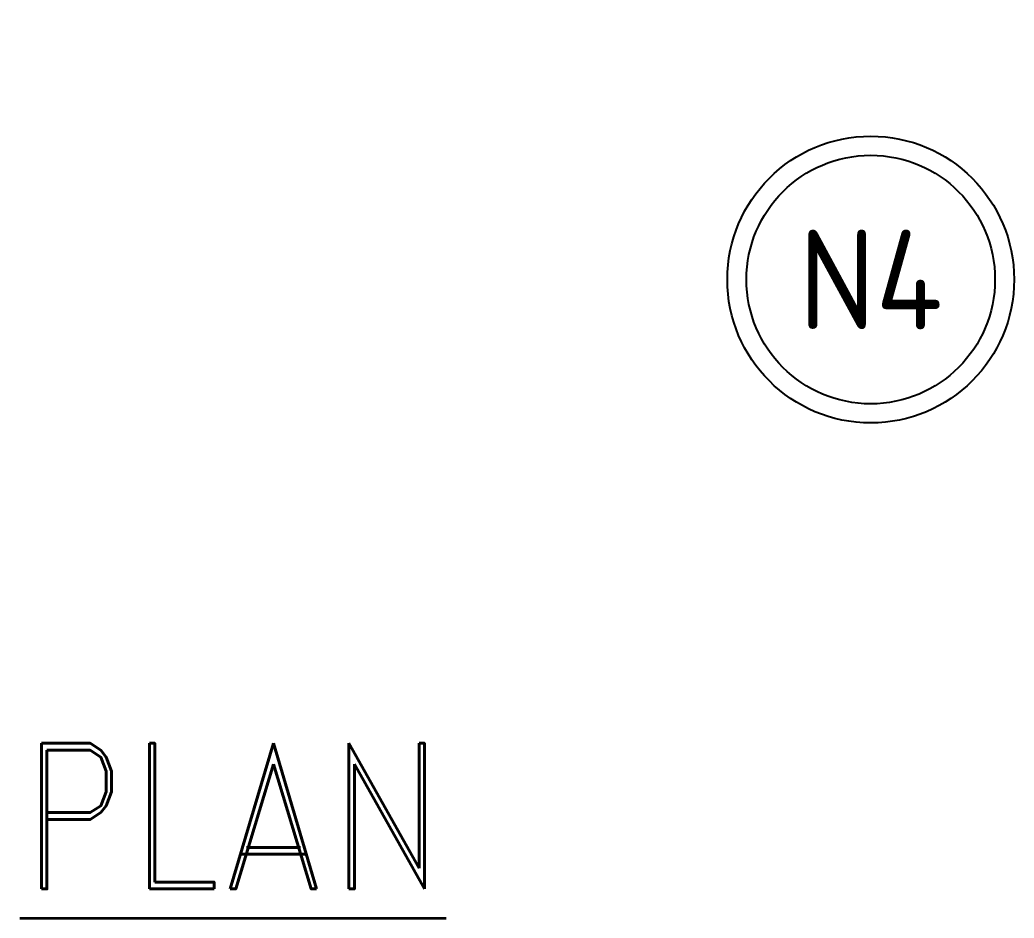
# Model space of a CAD drawing. Header units: inches. Extents: x 0 to 4731, y 0 to 1632.
# Drawn here: x 342.5 to 403.9, y 781.7 to 837.2 of the extents above; entities that cross this region are included whole.
import ezdxf
from ezdxf.enums import TextEntityAlignment as Align

# ---------------------------------------------------------------- set-up
doc = ezdxf.new("R2010")
doc.units = ezdxf.units.IN
doc.header["$LTSCALE"] = 48
doc.header["$MEASUREMENT"] = 0
doc.linetypes.add('CENTER', pattern=[2, 1.25, -0.25, 0.25, -0.25])
for name, color, linetype, lineweight in [('AM_4', 93, 'Continuous', 25), ('AM_5', 92, 'Continuous', 25), ('AM_6', 140, 'Continuous', 35), ('AM_7', 142, 'CENTER', 25)]:
    doc.layers.add(name, color=color, linetype=linetype, lineweight=lineweight)
doc.styles.add('ROMAND', font='romand')
doc.styles.add('XT07_0', font='isocp.shx', dxfattribs={"width": 0.9, "height": 7})

# ---------------------------------------------------------------- blocks, each defined once
blk = doc.blocks.new('XA16S')
at = {"layer": 'AM_4'}
for radius in [7.5, 6.5]:
    blk.add_circle((0, -7.5), radius, dxfattribs=at)
at = {"layer": 'AM_6', "style": 'XT07_0', "width": 0.9}
blk.add_attdef('?', text='', height=7, dxfattribs=at).set_placement((0, -7.5), align=Align.MIDDLE)

msp = doc.modelspace()

# ---------------------------------------------------------------- linework, layer by layer
at = {"layer": 'AM_7'}
msp.add_line((370.466991, 921.642711), (391.261922, 829.120097), dxfattribs=at)

# ---------------------------------------------------------------- block references
at = {"layer": 'AM_5', "ltscale": 5}
ref = msp.add_blockref('XA16S', (386.188307, 821.111021), dxfattribs=dict(at, xscale=1.181102362204724, yscale=1.181102362204724, zscale=1.181102362204724, rotation=90))
ref.add_attrib('?', 'N4', dxfattribs={"layer": 'AM_6', "height": 6.1515748, "style": 'XT07_0'}).set_placement((395.046575, 821.111021), align=Align.MIDDLE)

# ---------------------------------------------------------------- texts
at = {"layer": 'AM_6', "style": 'ROMAND', "width": 0.864074}
msp.add_text('%%UPLAN', height=9, dxfattribs=at).set_placement((355.647681, 783.464521), align=Align.CENTER)

doc.saveas('drawing.dxf')
